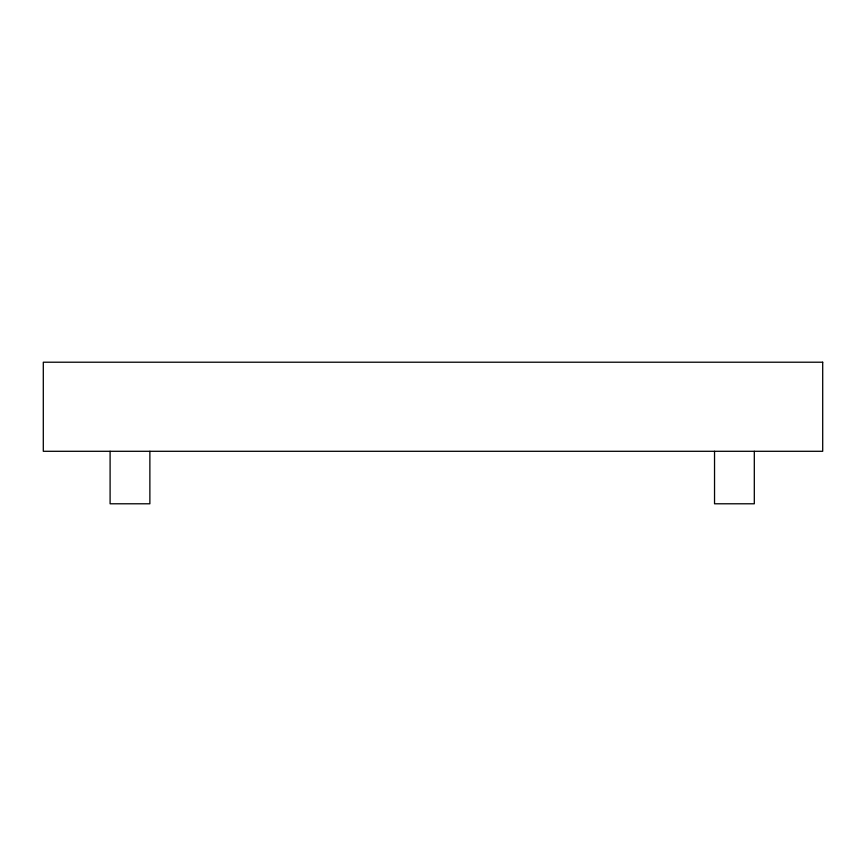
<?xml version="1.0" encoding="UTF-8"?>
<svg xmlns="http://www.w3.org/2000/svg" width="866" height="866" viewBox="0 0 866 866"><rect width="100%" height="100%" fill="white"/><g stroke="black" fill="none" stroke-linecap="round" stroke-linejoin="round"><path stroke-width="1.3" d="M754.308 451.294L754.308 503.785L714.537 503.785L714.537 451.294M149.872 451.294L149.872 503.785L110.101 503.785L110.101 451.294M822.7 362.215L43.3 362.215L43.3 451.294L822.7 451.294L822.7 362.215"/></g></svg>
